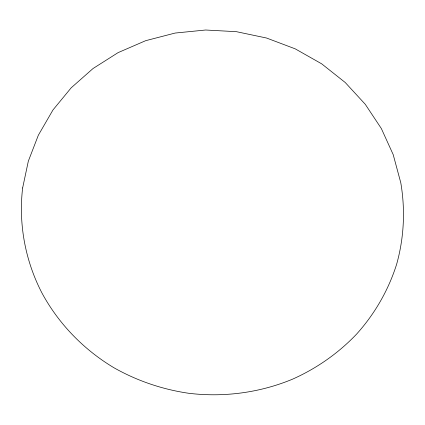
<?xml version="1.0" encoding="UTF-8"?>
<svg xmlns="http://www.w3.org/2000/svg" width="425" height="425" viewBox="0 0 425 425"><rect width="100%" height="100%" fill="white"/><g stroke="black" fill="none" stroke-linecap="round" stroke-linejoin="round"><path stroke-width="0.64" d="M22.637 187.962C18.418 223.593 25.112 260.01 41.411 291.948L41.788 292.687C58.523 323.808 83.837 349.786 114.144 367.869C137.243 380.885 162.552 389.47 188.79 393.29C223.863 397.513 259.755 392.758 292.405 379.233C316.609 368.475 338.513 353.148 356.756 333.933L357.297 333.317C375.121 313.305 388.556 289.792 396.642 264.244C404.063 237.729 405.402 209.923 400.791 182.792L393.205 154.636L381.358 128.562L365.256 104.284L345.217 82.498L321.677 63.83L295.221 48.848L266.533 38.022L236.396 31.678L205.642 30.01L175.116 33.054L145.669 40.683L118.076 52.636L93.048 68.515L71.188 87.816L52.971 109.958L38.346 135.214L28.332 161.144L22.637 187.962"/></g></svg>
